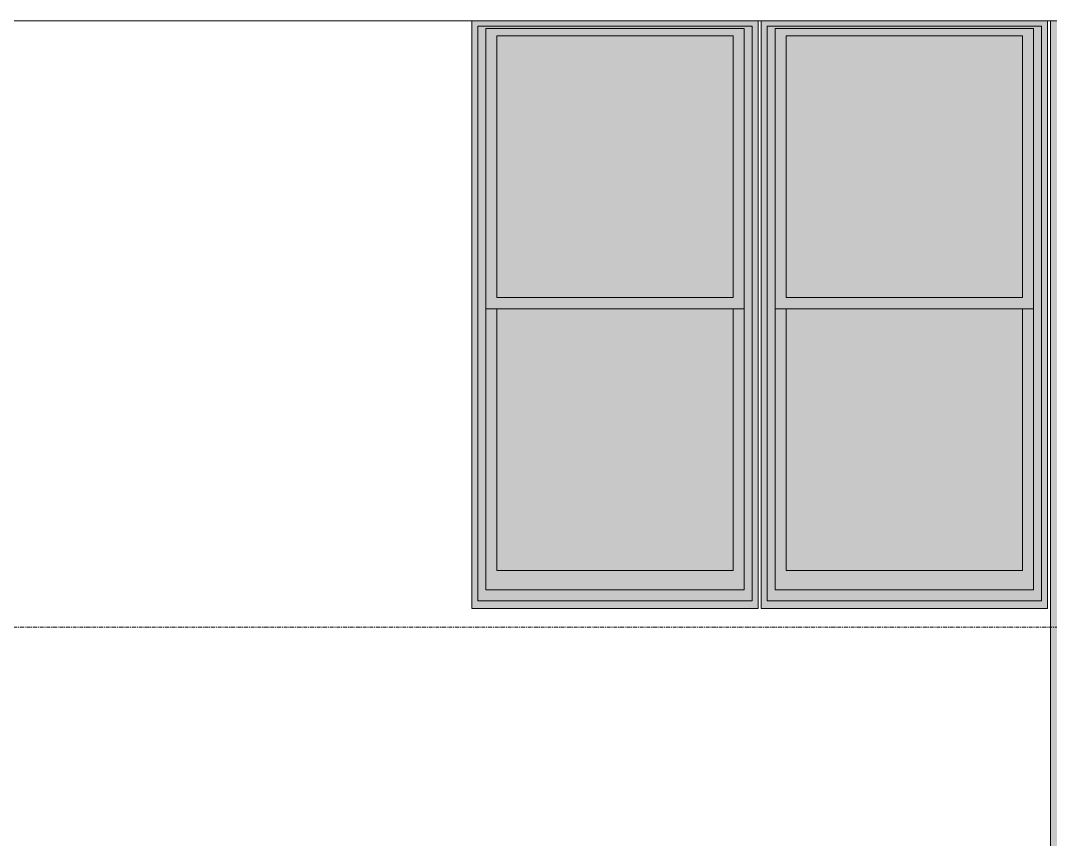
# Model space of a CAD drawing. Header units: inches. Extents: x -4178 to 1394, y -264 to 627.
# Drawn here: x -3312 to -3175.3, y 239.8 to 348.5 of the extents above; entities that cross this region are included whole.
import ezdxf

# ---------------------------------------------------------------- set-up
doc = ezdxf.new("R2010")
doc.units = ezdxf.units.IN
doc.header["$MEASUREMENT"] = 0
doc.linetypes.add('Grid Line 1_2_', pattern=[0.875, 0.5, -0.125, 0.125, -0.125])
for name, color, linetype, lineweight in [('0-1', 7, 'Continuous', 5), ('A-FLOR-LEVL-1', 51, 'Grid Line 1_2_', 9), ('A-GLAZ-1', 151, 'Continuous', 9), ('A-WALL-3', 113, 'Continuous', 9)]:
    doc.layers.add(name, color=color, linetype=linetype, lineweight=lineweight)

# ---------------------------------------------------------------- blocks, each defined once
blk = doc.blocks.new('CTR - 1st Phase -Stairs _ Elevators_rvt-1-BUILDING ELEVATION - WEST')
at = {"layer": 'A-FLOR-LEVL-1'}
blk.add_line((-4168.71, 268), (-1830.2, 268), dxfattribs=at)
blk = doc.blocks.new('Basic Wall _ EXT - FIBER CEMENT - LARGE - ___-2162463-BUILDING ELEVATION - WEST')
at = {"layer": 'A-WALL-3'}
blk.add_line((-3602.69, 348.51), (-3054.39, 348.51), dxfattribs=at)
blk = doc.blocks.new('Window-Double_Hung-Andersen-400_Series-Tilt_Wash - 3nd Floor-V3-BUILDING ELEVATION - WEST')
at = {"layer": 'A-GLAZ-1'}
h = blk.add_hatch(color=256, dxfattribs=at)
h.paths.add_polyline_path([(-2904.66, 270.44), (-2868.51, 270.44), (-2868.52, 348.51), (-2906.54, 348.51), (-2906.54, 270.44), (-2905.85, 270.44)], flags=0)
h.paths.add_polyline_path([(-2870.39, 272.94), (-2904.66, 272.94), (-2904.66, 347.5), (-2870.39, 347.5), (-2870.39, 275.73)], flags=0)
h = blk.add_hatch(color=256, dxfattribs=at)
h.paths.add_polyline_path([(-2870.39, 310.25), (-2870.39, 347.5), (-2904.66, 347.49), (-2904.66, 310.25), (-2871.82, 310.25)], flags=0)
h.paths.add_polyline_path([(-2898.91, 311.75), (-2903.22, 311.75), (-2903.22, 346.5), (-2871.82, 346.5), (-2871.82, 311.75)], flags=0)
for points in [[(-2898.91, 311.75), (-2871.82, 311.75), (-2871.82, 346.5), (-2903.22, 346.5), (-2903.22, 311.75)], [(-2897.2, 272.94), (-2870.39, 272.94), (-2870.39, 310.25), (-2871.82, 310.25), (-2871.82, 275.5), (-2903.22, 275.5), (-2903.22, 310.25), (-2904.66, 310.25), (-2904.66, 272.94), (-2898.91, 272.94)], [(-2903.1, 275.5), (-2871.82, 275.5), (-2871.82, 310.25), (-2903.22, 310.25), (-2903.22, 275.5)]]:
    blk.add_hatch(color=256, dxfattribs=at).paths.add_polyline_path(points, flags=0)
for p, q in [((-2906.54, 348.53), (-2906.54, 270.44)), ((-2906.54, 270.44), (-2906.54, 348.53)), ((-2868.51, 270.44), (-2868.51, 348.53)), ((-2868.51, 270.44), (-2868.51, 348.53)), ((-2905.72, 347.81), (-2905.72, 271.47)), ((-2905.72, 347.81), (-2869.32, 347.81)), ((-2904.66, 272.94), (-2904.66, 347.5)), ((-2904.66, 347.5), (-2870.39, 347.5)), ((-2870.39, 347.5), (-2870.39, 272.94)), ((-2869.32, 347.81), (-2869.32, 271.47)), ((-2903.22, 311.75), (-2903.22, 346.5)), ((-2903.22, 346.5), (-2871.82, 346.5)), ((-2871.82, 346.5), (-2871.82, 311.75)), ((-2871.82, 311.75), (-2903.22, 311.75)), ((-2904.66, 310.25), (-2870.39, 310.25)), ((-2903.22, 275.5), (-2903.22, 310.25)), ((-2871.82, 310.25), (-2871.82, 275.5)), ((-2871.82, 275.5), (-2903.22, 275.5)), ((-2870.39, 272.94), (-2904.66, 272.94)), ((-2869.32, 271.47), (-2905.72, 271.47)), ((-2906.54, 270.44), (-2868.51, 270.44)), ((-2906.54, 270.44), (-2868.51, 270.44))]:
    blk.add_line(p, q, dxfattribs=at)
blk = doc.blocks.new('Perforated Panel at Magic-Pak - hvac panel - 3rd floor-2505079-BUILDING ELEVATION - WEST')
at = {"layer": 'A-GLAZ-1'}
h = blk.add_hatch(dxfattribs=at)
h.set_pattern_fill('FP_14', color=256, style=0, pattern_type=2)
h.set_pattern_definition([(0, (-2849.124, 290.125), (1, 1), [0.5, -1.5]), (90, (-2848.874, 289.875), (-1, 1), [0.5, -1.5])])
h.paths.add_polyline_path([(-2830.11, 230.12), (-2830.11, 348.51), (-2868.14, 348.51), (-2868.14, 230.12), (-2865.39, 230.12)], flags=0)
for p, q in [((-2868.14, 348.53), (-2868.14, 230.12)), ((-2830.11, 230.12), (-2830.11, 348.53)), ((-2868.14, 230.12), (-2830.11, 230.12))]:
    blk.add_line(p, q, dxfattribs=at)

msp = doc.modelspace()

# ---------------------------------------------------------------- linework, layer by layer
at = {"layer": 'A-WALL-3'}
msp.add_line((-3175.335, 230.125), (-3175.335, 348.53), dxfattribs=at)

# ---------------------------------------------------------------- block references
at = {"layer": '0-1'}
msp.add_blockref('CTR - 1st Phase -Stairs _ Elevators_rvt-1-BUILDING ELEVATION - WEST', (0, 0), dxfattribs=at)
at = {"layer": 'A-GLAZ-1'}
for name, p in [('Window-Double_Hung-Andersen-400_Series-Tilt_Wash - 3nd Floor-V3-BUILDING ELEVATION - WEST', (-345.6, 0)), ('Window-Double_Hung-Andersen-400_Series-Tilt_Wash - 3nd Floor-V3-BUILDING ELEVATION - WEST', (-307.2, 0)), ('Perforated Panel at Magic-Pak - hvac panel - 3rd floor-2505079-BUILDING ELEVATION - WEST', (-307.2, 0))]:
    msp.add_blockref(name, p, dxfattribs=at)
at = {"layer": 'A-WALL-3'}
msp.add_blockref('Basic Wall _ EXT - FIBER CEMENT - LARGE - ___-2162463-BUILDING ELEVATION - WEST', (0, 0), dxfattribs=at)

doc.saveas('drawing.dxf')
